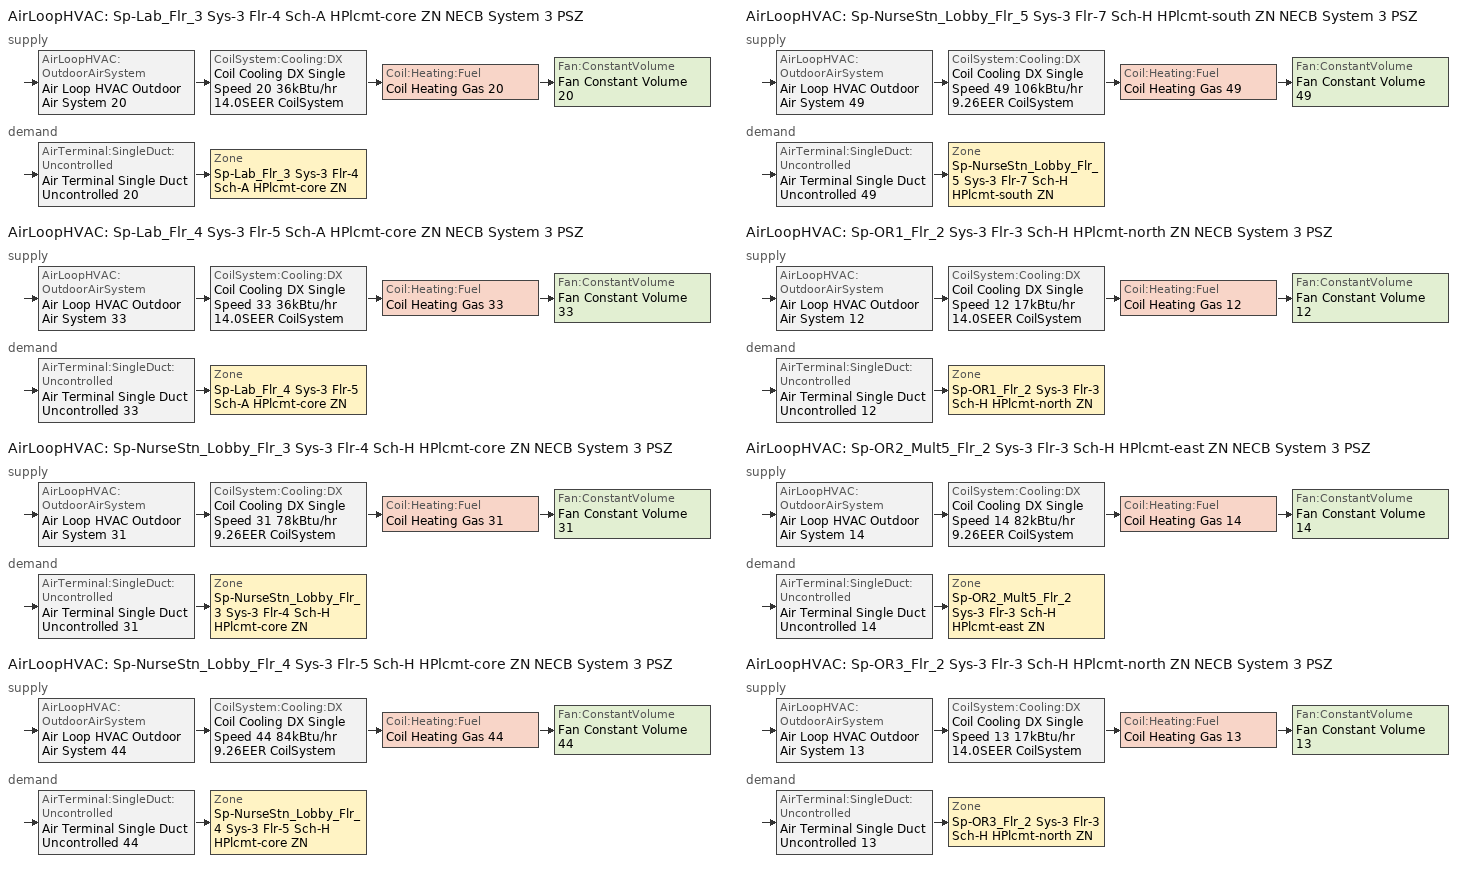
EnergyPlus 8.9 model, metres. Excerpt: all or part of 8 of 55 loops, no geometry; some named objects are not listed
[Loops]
AirLoopHVAC 'Sp-Lab_Flr_3 Sys-3 Flr-4 Sch-A HPlcmt-core ZN NECB System 3 PSZ'
 supply: AirLoopHVAC:OutdoorAirSystem 'Air Loop HVAC Outdoor Air System 20' > CoilSystem:Cooling:DX 'Coil Cooling DX Single Speed 20 36kBtu/hr 14.0SEER CoilSystem' > Coil:Heating:Fuel 'Coil Heating Gas 20' > Fan:ConstantVolume 'Fan Constant Volume 20'
 demand: AirTerminal:SingleDuct:Uncontrolled 'Air Terminal Single Duct Uncontrolled 20' > Zone 'Sp-Lab_Flr_3 Sys-3 Flr-4 Sch-A HPlcmt-core ZN'
AirLoopHVAC 'Sp-Lab_Flr_4 Sys-3 Flr-5 Sch-A HPlcmt-core ZN NECB System 3 PSZ'
 supply: AirLoopHVAC:OutdoorAirSystem 'Air Loop HVAC Outdoor Air System 33' > CoilSystem:Cooling:DX 'Coil Cooling DX Single Speed 33 36kBtu/hr 14.0SEER CoilSystem' > Coil:Heating:Fuel 'Coil Heating Gas 33' > Fan:ConstantVolume 'Fan Constant Volume 33'
 demand: AirTerminal:SingleDuct:Uncontrolled 'Air Terminal Single Duct Uncontrolled 33' > Zone 'Sp-Lab_Flr_4 Sys-3 Flr-5 Sch-A HPlcmt-core ZN'
AirLoopHVAC 'Sp-NurseStn_Lobby_Flr_3 Sys-3 Flr-4 Sch-H HPlcmt-core ZN NECB System 3 PSZ'
 supply: AirLoopHVAC:OutdoorAirSystem 'Air Loop HVAC Outdoor Air System 31' > CoilSystem:Cooling:DX 'Coil Cooling DX Single Speed 31 78kBtu/hr 9.26EER CoilSystem' > Coil:Heating:Fuel 'Coil Heating Gas 31' > Fan:ConstantVolume 'Fan Constant Volume 31'
 demand: AirTerminal:SingleDuct:Uncontrolled 'Air Terminal Single Duct Uncontrolled 31' > Zone 'Sp-NurseStn_Lobby_Flr_3 Sys-3 Flr-4 Sch-H HPlcmt-core ZN'
AirLoopHVAC 'Sp-NurseStn_Lobby_Flr_4 Sys-3 Flr-5 Sch-H HPlcmt-core ZN NECB System 3 PSZ'
 supply: AirLoopHVAC:OutdoorAirSystem 'Air Loop HVAC Outdoor Air System 44' > CoilSystem:Cooling:DX 'Coil Cooling DX Single Speed 44 84kBtu/hr 9.26EER CoilSystem' > Coil:Heating:Fuel 'Coil Heating Gas 44' > Fan:ConstantVolume 'Fan Constant Volume 44'
 demand: AirTerminal:SingleDuct:Uncontrolled 'Air Terminal Single Duct Uncontrolled 44' > Zone 'Sp-NurseStn_Lobby_Flr_4 Sys-3 Flr-5 Sch-H HPlcmt-core ZN'
AirLoopHVAC 'Sp-NurseStn_Lobby_Flr_5 Sys-3 Flr-7 Sch-H HPlcmt-south ZN NECB System 3 PSZ'
 supply: AirLoopHVAC:OutdoorAirSystem 'Air Loop HVAC Outdoor Air System 49' > CoilSystem:Cooling:DX 'Coil Cooling DX Single Speed 49 106kBtu/hr 9.26EER CoilSystem' > Coil:Heating:Fuel 'Coil Heating Gas 49' > Fan:ConstantVolume 'Fan Constant Volume 49'
 demand: AirTerminal:SingleDuct:Uncontrolled 'Air Terminal Single Duct Uncontrolled 49' > Zone 'Sp-NurseStn_Lobby_Flr_5 Sys-3 Flr-7 Sch-H HPlcmt-south ZN'
AirLoopHVAC 'Sp-OR1_Flr_2 Sys-3 Flr-3 Sch-H HPlcmt-north ZN NECB System 3 PSZ'
 supply: AirLoopHVAC:OutdoorAirSystem 'Air Loop HVAC Outdoor Air System 12' > CoilSystem:Cooling:DX 'Coil Cooling DX Single Speed 12 17kBtu/hr 14.0SEER CoilSystem' > Coil:Heating:Fuel 'Coil Heating Gas 12' > Fan:ConstantVolume 'Fan Constant Volume 12'
 demand: AirTerminal:SingleDuct:Uncontrolled 'Air Terminal Single Duct Uncontrolled 12' > Zone 'Sp-OR1_Flr_2 Sys-3 Flr-3 Sch-H HPlcmt-north ZN'
AirLoopHVAC 'Sp-OR2_Mult5_Flr_2 Sys-3 Flr-3 Sch-H HPlcmt-east ZN NECB System 3 PSZ'
 supply: AirLoopHVAC:OutdoorAirSystem 'Air Loop HVAC Outdoor Air System 14' > CoilSystem:Cooling:DX 'Coil Cooling DX Single Speed 14 82kBtu/hr 9.26EER CoilSystem' > Coil:Heating:Fuel 'Coil Heating Gas 14' > Fan:ConstantVolume 'Fan Constant Volume 14'
 demand: AirTerminal:SingleDuct:Uncontrolled 'Air Terminal Single Duct Uncontrolled 14' > Zone 'Sp-OR2_Mult5_Flr_2 Sys-3 Flr-3 Sch-H HPlcmt-east ZN'
AirLoopHVAC 'Sp-OR3_Flr_2 Sys-3 Flr-3 Sch-H HPlcmt-north ZN NECB System 3 PSZ'
 supply: AirLoopHVAC:OutdoorAirSystem 'Air Loop HVAC Outdoor Air System 13' > CoilSystem:Cooling:DX 'Coil Cooling DX Single Speed 13 17kBtu/hr 14.0SEER CoilSystem' > Coil:Heating:Fuel 'Coil Heating Gas 13' > Fan:ConstantVolume 'Fan Constant Volume 13'
 demand: AirTerminal:SingleDuct:Uncontrolled 'Air Terminal Single Duct Uncontrolled 13' > Zone 'Sp-OR3_Flr_2 Sys-3 Flr-3 Sch-H HPlcmt-north ZN'
[ZoneControl:Thermostat] Control Object Type 1=ThermostatSetpoint:DualSetpoint
Name | Zone or ZoneList | Control Type Schedule | Control Name 1
Sp-Lab_Flr_3 Sys-3 Flr-4 Sch-A HPlcmt-core ZN Thermostat | Sp-Lab_Flr_3 Sys-3 Flr-4 Sch-A HPlcmt-core ZN | Sp-Lab_Flr_3 Sys-3 Flr-4 Sch-A HPlcmt-core ZN Thermostat Schedule | Space Function Laboratory - other Thermostat 5
Sp-Lab_Flr_4 Sys-3 Flr-5 Sch-A HPlcmt-core ZN Thermostat | Sp-Lab_Flr_4 Sys-3 Flr-5 Sch-A HPlcmt-core ZN | Sp-Lab_Flr_4 Sys-3 Flr-5 Sch-A HPlcmt-core ZN Thermostat Schedule | Space Function Laboratory - other Thermostat 6
Sp-NurseStn_Lobby_Flr_3 Sys-3 Flr-4 Sch-H HPlcmt-core ZN Thermostat | Sp-NurseStn_Lobby_Flr_3 Sys-3 Flr-4 Sch-H HPlcmt-core ZN | Sp-NurseStn_Lobby_Flr_3 Sys-3 Flr-4 Sch-H HPlcmt-core ZN Thermostat Schedule | Space Function Health care facility nurses station Thermostat 10
Sp-NurseStn_Lobby_Flr_4 Sys-3 Flr-5 Sch-H HPlcmt-core ZN Thermostat | Sp-NurseStn_Lobby_Flr_4 Sys-3 Flr-5 Sch-H HPlcmt-core ZN | Sp-NurseStn_Lobby_Flr_4 Sys-3 Flr-5 Sch-H HPlcmt-core ZN Thermostat Schedule | Space Function Health care facility nurses station Thermostat 11
Sp-NurseStn_Lobby_Flr_5 Sys-3 Flr-7 Sch-H HPlcmt-south ZN Thermostat | Sp-NurseStn_Lobby_Flr_5 Sys-3 Flr-7 Sch-H HPlcmt-south ZN | Sp-NurseStn_Lobby_Flr_5 Sys-3 Flr-7 Sch-H HPlcmt-south ZN Thermostat Schedule | Space Function Health care facility nurses station Thermostat 12
Sp-OR1_Flr_2 Sys-3 Flr-3 Sch-H HPlcmt-north ZN Thermostat | Sp-OR1_Flr_2 Sys-3 Flr-3 Sch-H HPlcmt-north ZN | Sp-OR1_Flr_2 Sys-3 Flr-3 Sch-H HPlcmt-north ZN Thermostat Schedule | Space Function Health care facility operating room Thermostat 15
Sp-OR2_Mult5_Flr_2 Sys-3 Flr-3 Sch-H HPlcmt-east ZN Thermostat | Sp-OR2_Mult5_Flr_2 Sys-3 Flr-3 Sch-H HPlcmt-east ZN | Sp-OR2_Mult5_Flr_2 Sys-3 Flr-3 Sch-H HPlcmt-east ZN Thermostat Schedule | Space Function Health care facility operating room Thermostat 17
Sp-OR3_Flr_2 Sys-3 Flr-3 Sch-H HPlcmt-north ZN Thermostat | Sp-OR3_Flr_2 Sys-3 Flr-3 Sch-H HPlcmt-north ZN | Sp-OR3_Flr_2 Sys-3 Flr-3 Sch-H HPlcmt-north ZN Thermostat Schedule | Space Function Health care facility operating room Thermostat 16
[ThermostatSetpoint:DualSetpoint]
Name | Heating Setpoint Temperature Schedule | Cooling Setpoint Temperature Schedule
Space Function Laboratory - other Thermostat 5; Space Function Laboratory - other Thermostat 6 | NECB-A-Thermostat Setpoint-Heating | NECB-A-Thermostat Setpoint-Cooling
Space Function Health care facility nurses station Thermostat 10; Space Function Health care facility nurses station Thermostat 11; Space Function Health care facility nurses station Thermostat 12; Space Function Health care facility operating room Thermostat 15; Space Function Health care facility operating room Thermostat 17; Space Function Health care facility operating room Thermostat 16 | NECB-H-Thermostat Setpoint-Heating | NECB-H-Thermostat Setpoint-Cooling
[AirTerminal:SingleDuct:Uncontrolled] Availability Schedule=Always On Discrete; Maximum Air Flow Rate {m3/s}=AutoSize
Air Terminal Single Duct Uncontrolled 20; Air Terminal Single Duct Uncontrolled 33; Air Terminal Single Duct Uncontrolled 31; Air Terminal Single Duct Uncontrolled 44; Air Terminal Single Duct Uncontrolled 49; Air Terminal Single Duct Uncontrolled 12; Air Terminal Single Duct Uncontrolled 14; Air Terminal Single Duct Uncontrolled 13
[Zone equipment]
Sp-Lab_Flr_3 Sys-3 Flr-4 Sch-A HPlcmt-core ZN: Air Terminal Single Duct Uncontrolled 20, Zone HVAC Baseboard Convective Water 20
Sp-Lab_Flr_4 Sys-3 Flr-5 Sch-A HPlcmt-core ZN: Air Terminal Single Duct Uncontrolled 33, Zone HVAC Baseboard Convective Water 33
Sp-NurseStn_Lobby_Flr_3 Sys-3 Flr-4 Sch-H HPlcmt-core ZN: Air Terminal Single Duct Uncontrolled 31, Zone HVAC Baseboard Convective Water 31
Sp-NurseStn_Lobby_Flr_4 Sys-3 Flr-5 Sch-H HPlcmt-core ZN: Air Terminal Single Duct Uncontrolled 44, Zone HVAC Baseboard Convective Water 44
Sp-NurseStn_Lobby_Flr_5 Sys-3 Flr-7 Sch-H HPlcmt-south ZN: Air Terminal Single Duct Uncontrolled 49, Zone HVAC Baseboard Convective Water 49
Sp-OR1_Flr_2 Sys-3 Flr-3 Sch-H HPlcmt-north ZN: Air Terminal Single Duct Uncontrolled 12, Zone HVAC Baseboard Convective Water 12
Sp-OR2_Mult5_Flr_2 Sys-3 Flr-3 Sch-H HPlcmt-east ZN: Air Terminal Single Duct Uncontrolled 14, Zone HVAC Baseboard Convective Water 14
Sp-OR3_Flr_2 Sys-3 Flr-3 Sch-H HPlcmt-north ZN: Air Terminal Single Duct Uncontrolled 13, Zone HVAC Baseboard Convective Water 13
[Sizing:Zone] Zone Cooling Design Supply Air Temperature Input Method=SupplyAirTemperature; Zone Cooling Design Supply Air Temperature {C}=13; Zone Cooling Design Supply Air Temperature Difference {deltaC}=11.11; Zone Heating Design Supply Air Temperature Input Method=SupplyAirTemperature; Zone Heating Design Supply Air Temperature {C}=43; Zone Heating Design Supply Air Temperature Difference {deltaC}=11.11; Zone Cooling Design Supply Air Humidity Ratio {kgWater/kgDryAir}=0.0085; Zone Heating Design Supply Air Humidity Ratio {kgWater/kgDryAir}=0.008; Zone Heating Sizing Factor=1.3; Zone Cooling Sizing Factor=1.1; Cooling Design Air Flow Method=DesignDay; Cooling Design Air Flow Rate {m3/s}=0; Cooling Minimum Air Flow per Zone Floor Area {m3/s-m2}=0.000762; Cooling Minimum Air Flow {m3/s}=0; Cooling Minimum Air Flow Fraction=0; Heating Design Air Flow Method=DesignDay; Heating Design Air Flow Rate {m3/s}=0; Heating Maximum Air Flow per Zone Floor Area {m3/s-m2}=0.002032; Heating Maximum Air Flow {m3/s}=0.141576; Heating Maximum Air Flow Fraction=0.3; Account for Dedicated Outdoor Air System=No
Name | Design Specification Outdoor Air Object | Design Specification Zone Air Distribution Object
Sp-Lab_Flr_3 Sys-3 Flr-4 Sch-A HPlcmt-core ZN | Space Function Laboratory - other Ventilation | Sp-Lab_Flr_3 Sys-3 Flr-4 Sch-A HPlcmt-core ZN Design Spec Zone Air Dist
Sp-Lab_Flr_4 Sys-3 Flr-5 Sch-A HPlcmt-core ZN | Space Function Laboratory - other Ventilation | Sp-Lab_Flr_4 Sys-3 Flr-5 Sch-A HPlcmt-core ZN Design Spec Zone Air Dist
Sp-NurseStn_Lobby_Flr_3 Sys-3 Flr-4 Sch-H HPlcmt-core ZN | Space Function Health care facility nurses station Ventilation | Sp-NurseStn_Lobby_Flr_3 Sys-3 Flr-4 Sch-H HPlcmt-core ZN Design Spec Zone Air Dist
Sp-NurseStn_Lobby_Flr_4 Sys-3 Flr-5 Sch-H HPlcmt-core ZN | Space Function Health care facility nurses station Ventilation | Sp-NurseStn_Lobby_Flr_4 Sys-3 Flr-5 Sch-H HPlcmt-core ZN Design Spec Zone Air Dist
Sp-NurseStn_Lobby_Flr_5 Sys-3 Flr-7 Sch-H HPlcmt-south ZN | Space Function Health care facility nurses station Ventilation | Sp-NurseStn_Lobby_Flr_5 Sys-3 Flr-7 Sch-H HPlcmt-south ZN Design Spec Zone Air Dist
Sp-OR1_Flr_2 Sys-3 Flr-3 Sch-H HPlcmt-north ZN | Space Function Health care facility operating room Ventilation | Sp-OR1_Flr_2 Sys-3 Flr-3 Sch-H HPlcmt-north ZN Design Spec Zone Air Dist
Sp-OR2_Mult5_Flr_2 Sys-3 Flr-3 Sch-H HPlcmt-east ZN | Space Function Health care facility operating room Ventilation | Sp-OR2_Mult5_Flr_2 Sys-3 Flr-3 Sch-H HPlcmt-east ZN Design Spec Zone Air Dist
Sp-OR3_Flr_2 Sys-3 Flr-3 Sch-H HPlcmt-north ZN | Space Function Health care facility operating room Ventilation | Sp-OR3_Flr_2 Sys-3 Flr-3 Sch-H HPlcmt-north ZN Design Spec Zone Air Dist
[DesignSpecification:ZoneAirDistribution] Zone Air Distribution Effectiveness in Cooling Mode=1; Zone Air Distribution Effectiveness in Heating Mode=1
Sp-Lab_Flr_3 Sys-3 Flr-4 Sch-A HPlcmt-core ZN Design Spec Zone Air Dist; Sp-Lab_Flr_4 Sys-3 Flr-5 Sch-A HPlcmt-core ZN Design Spec Zone Air Dist; Sp-NurseStn_Lobby_Flr_3 Sys-3 Flr-4 Sch-H HPlcmt-core ZN Design Spec Zone Air Dist; Sp-NurseStn_Lobby_Flr_4 Sys-3 Flr-5 Sch-H HPlcmt-core ZN Design Spec Zone Air Dist; Sp-NurseStn_Lobby_Flr_5 Sys-3 Flr-7 Sch-H HPlcmt-south ZN Design Spec Zone Air Dist; Sp-OR1_Flr_2 Sys-3 Flr-3 Sch-H HPlcmt-north ZN Design Spec Zone Air Dist; Sp-OR2_Mult5_Flr_2 Sys-3 Flr-3 Sch-H HPlcmt-east ZN Design Spec Zone Air Dist; Sp-OR3_Flr_2 Sys-3 Flr-3 Sch-H HPlcmt-north ZN Design Spec Zone Air Dist
[Controller:MechanicalVentilation] Demand Controlled Ventilation=No; System Outdoor Air Method=ZoneSum
Name | Availability Schedule | Zone Name 1 | Design Specification Outdoor Air Object Name 1 | Design Specification Zone Air Distribution Object Name 1
Controller Mechanical Ventilation 20 | Sp-Lab_Flr_3 Sys-3 Flr-4 Sch-A HPlcmt-core ZN NECB System 3 PSZ Occ Sch | Sp-Lab_Flr_3 Sys-3 Flr-4 Sch-A HPlcmt-core ZN | Space Function Laboratory - other Ventilation | Sp-Lab_Flr_3 Sys-3 Flr-4 Sch-A HPlcmt-core ZN Design Spec Zone Air Dist
Controller Mechanical Ventilation 33 | Sp-Lab_Flr_4 Sys-3 Flr-5 Sch-A HPlcmt-core ZN NECB System 3 PSZ Occ Sch | Sp-Lab_Flr_4 Sys-3 Flr-5 Sch-A HPlcmt-core ZN | Space Function Laboratory - other Ventilation | Sp-Lab_Flr_4 Sys-3 Flr-5 Sch-A HPlcmt-core ZN Design Spec Zone Air Dist
Controller Mechanical Ventilation 31 | Sp-NurseStn_Lobby_Flr_3 Sys-3 Flr-4 Sch-H HPlcmt-core ZN NECB System 3 PSZ Occ Sch | Sp-NurseStn_Lobby_Flr_3 Sys-3 Flr-4 Sch-H HPlcmt-core ZN | Space Function Health care facility nurses station Ventilation | Sp-NurseStn_Lobby_Flr_3 Sys-3 Flr-4 Sch-H HPlcmt-core ZN Design Spec Zone Air Dist
Controller Mechanical Ventilation 44 | Sp-NurseStn_Lobby_Flr_4 Sys-3 Flr-5 Sch-H HPlcmt-core ZN NECB System 3 PSZ Occ Sch | Sp-NurseStn_Lobby_Flr_4 Sys-3 Flr-5 Sch-H HPlcmt-core ZN | Space Function Health care facility nurses station Ventilation | Sp-NurseStn_Lobby_Flr_4 Sys-3 Flr-5 Sch-H HPlcmt-core ZN Design Spec Zone Air Dist
Controller Mechanical Ventilation 49 | Sp-NurseStn_Lobby_Flr_5 Sys-3 Flr-7 Sch-H HPlcmt-south ZN NECB System 3 PSZ Occ Sch | Sp-NurseStn_Lobby_Flr_5 Sys-3 Flr-7 Sch-H HPlcmt-south ZN | Space Function Health care facility nurses station Ventilation | Sp-NurseStn_Lobby_Flr_5 Sys-3 Flr-7 Sch-H HPlcmt-south ZN Design Spec Zone Air Dist
Controller Mechanical Ventilation 12 | Always On Discrete | Sp-OR1_Flr_2 Sys-3 Flr-3 Sch-H HPlcmt-north ZN | Space Function Health care facility operating room Ventilation | Sp-OR1_Flr_2 Sys-3 Flr-3 Sch-H HPlcmt-north ZN Design Spec Zone Air Dist
Controller Mechanical Ventilation 14 | Sp-OR2_Mult5_Flr_2 Sys-3 Flr-3 Sch-H HPlcmt-east ZN NECB System 3 PSZ Occ Sch | Sp-OR2_Mult5_Flr_2 Sys-3 Flr-3 Sch-H HPlcmt-east ZN | Space Function Health care facility operating room Ventilation | Sp-OR2_Mult5_Flr_2 Sys-3 Flr-3 Sch-H HPlcmt-east ZN Design Spec Zone Air Dist
Controller Mechanical Ventilation 13 | Always On Discrete | Sp-OR3_Flr_2 Sys-3 Flr-3 Sch-H HPlcmt-north ZN | Space Function Health care facility operating room Ventilation | Sp-OR3_Flr_2 Sys-3 Flr-3 Sch-H HPlcmt-north ZN Design Spec Zone Air Dist
[DesignSpecification:OutdoorAir] Outdoor Air Method=Sum; Outdoor Air Flow per Person {m3/s-person}=0; Outdoor Air Flow per Zone {m3/s}=0; Outdoor Air Flow Air Changes per Hour {1/hr}=0
Name | Outdoor Air Flow per Zone Floor Area {m3/s-m2}
Space Function Laboratory - other Ventilation | 0.0021844
Space Function Health care facility operating room Ventilation | 0.004572
Space Function Health care facility nurses station Ventilation | 0.001524
[AirLoopHVAC] Design Supply Air Flow Rate {m3/s}=AutoSize
Sp-Lab_Flr_3 Sys-3 Flr-4 Sch-A HPlcmt-core ZN NECB System 3 PSZ; Sp-Lab_Flr_4 Sys-3 Flr-5 Sch-A HPlcmt-core ZN NECB System 3 PSZ; Sp-NurseStn_Lobby_Flr_3 Sys-3 Flr-4 Sch-H HPlcmt-core ZN NECB System 3 PSZ; Sp-NurseStn_Lobby_Flr_4 Sys-3 Flr-5 Sch-H HPlcmt-core ZN NECB System 3 PSZ; Sp-NurseStn_Lobby_Flr_5 Sys-3 Flr-7 Sch-H HPlcmt-south ZN NECB System 3 PSZ; Sp-OR1_Flr_2 Sys-3 Flr-3 Sch-H HPlcmt-north ZN NECB System 3 PSZ; Sp-OR2_Mult5_Flr_2 Sys-3 Flr-3 Sch-H HPlcmt-east ZN NECB System 3 PSZ; Sp-OR3_Flr_2 Sys-3 Flr-3 Sch-H HPlcmt-north ZN NECB System 3 PSZ
[Sizing:System] Type of Load to Size On=Sensible; Design Outdoor Air Flow Rate {m3/s}=Autosize; Central Heating Maximum System Air Flow Ratio=1; Preheat Design Temperature {C}=7; Preheat Design Humidity Ratio {kgWater/kgDryAir}=0.008; Precool Design Temperature {C}=13; Precool Design Humidity Ratio {kgWater/kgDryAir}=0.008; Central Cooling Design Supply Air Temperature {C}=13; Central Heating Design Supply Air Temperature {C}=43; Type of Zone Sum to Use=NonCoincident; 100% Outdoor Air in Cooling=No; 100% Outdoor Air in Heating=No; Central Cooling Design Supply Air Humidity Ratio {kgWater/kgDryAir}=0.0085; Central Heating Design Supply Air Humidity Ratio {kgWater/kgDryAir}=0.008; Cooling Supply Air Flow Rate Method=DesignDay; Cooling Supply Air Flow Rate {m3/s}=0; Cooling Supply Air Flow Rate Per Floor Area {m3/s-m2}=0.00996765; Cooling Fraction of Autosized Cooling Supply Air Flow Rate=1; Cooling Supply Air Flow Rate Per Unit Cooling Capacity {m3/s-W}=3.94755e-05; Heating Supply Air Flow Rate Method=DesignDay; Heating Supply Air Flow Rate {m3/s}=0; Heating Supply Air Flow Rate Per Floor Area {m3/s-m2}=0.00996765; Heating Fraction of Autosized Heating Supply Air Flow Rate=1; Heating Fraction of Autosized Cooling Supply Air Flow Rate=1; Heating Supply Air Flow Rate Per Unit Heating Capacity {m3/s-W}=3.15882e-05; System Outdoor Air Method=ZoneSum; Zone Maximum Outdoor Air Fraction=1; Cooling Design Capacity Method=CoolingDesignCapacity; Cooling Design Capacity {W}=Autosize; Cooling Design Capacity Per Floor Area {W/m2}=234.7; Fraction of Autosized Cooling Design Capacity=1; Heating Design Capacity Method=HeatingDesignCapacity; Heating Design Capacity {W}=Autosize; Heating Design Capacity Per Floor Area {W/m2}=157; Fraction of Autosized Heating Design Capacity=1; Central Cooling Capacity Control Method=OnOff
Sp-Lab_Flr_3 Sys-3 Flr-4 Sch-A HPlcmt-core ZN NECB System 3 PSZ; Sp-Lab_Flr_4 Sys-3 Flr-5 Sch-A HPlcmt-core ZN NECB System 3 PSZ; Sp-NurseStn_Lobby_Flr_3 Sys-3 Flr-4 Sch-H HPlcmt-core ZN NECB System 3 PSZ; Sp-NurseStn_Lobby_Flr_4 Sys-3 Flr-5 Sch-H HPlcmt-core ZN NECB System 3 PSZ; Sp-NurseStn_Lobby_Flr_5 Sys-3 Flr-7 Sch-H HPlcmt-south ZN NECB System 3 PSZ; Sp-OR1_Flr_2 Sys-3 Flr-3 Sch-H HPlcmt-north ZN NECB System 3 PSZ; Sp-OR2_Mult5_Flr_2 Sys-3 Flr-3 Sch-H HPlcmt-east ZN NECB System 3 PSZ; Sp-OR3_Flr_2 Sys-3 Flr-3 Sch-H HPlcmt-north ZN NECB System 3 PSZ
[Controller:OutdoorAir] Minimum Outdoor Air Flow Rate {m3/s}=Autosize; Maximum Outdoor Air Flow Rate {m3/s}=Autosize; Economizer Control Action Type=ModulateFlow; Lockout Type=NoLockout; Minimum Limit Type=FixedMinimum; High Humidity Control=No; Control High Indoor Humidity Based on Outdoor Humidity Ratio=Yes; Heat Recovery Bypass Control Type=BypassWhenWithinEconomizerLimits
Name | Economizer Control Type | Economizer Maximum Limit Dry-Bulb Temperature {C} | Economizer Maximum Limit Enthalpy {J/kg} | Economizer Minimum Limit Dry-Bulb Temperature {C} | Minimum Outdoor Air Schedule | Mechanical Ventilation Controller
Controller Outdoor Air 20 | NoEconomizer | 28 | 64000 | -100 | Sp-Lab_Flr_3 Sys-3 Flr-4 Sch-A HPlcmt-core ZN NECB System 3 PSZ Occ Sch | Controller Mechanical Ventilation 20
Controller Outdoor Air 33 | NoEconomizer | 28 | 64000 | -100 | Sp-Lab_Flr_4 Sys-3 Flr-5 Sch-A HPlcmt-core ZN NECB System 3 PSZ Occ Sch | Controller Mechanical Ventilation 33
Controller Outdoor Air 31 | DifferentialEnthalpy |  |  |  | Sp-NurseStn_Lobby_Flr_3 Sys-3 Flr-4 Sch-H HPlcmt-core ZN NECB System 3 PSZ Occ Sch | Controller Mechanical Ventilation 31
Controller Outdoor Air 44 | DifferentialEnthalpy |  |  |  | Sp-NurseStn_Lobby_Flr_4 Sys-3 Flr-5 Sch-H HPlcmt-core ZN NECB System 3 PSZ Occ Sch | Controller Mechanical Ventilation 44
Controller Outdoor Air 49 | DifferentialEnthalpy |  |  |  | Sp-NurseStn_Lobby_Flr_5 Sys-3 Flr-7 Sch-H HPlcmt-south ZN NECB System 3 PSZ Occ Sch | Controller Mechanical Ventilation 49
Controller Outdoor Air 12 | NoEconomizer | 28 | 64000 | -100 | Always On Discrete | Controller Mechanical Ventilation 12
Controller Outdoor Air 14 | DifferentialEnthalpy |  |  |  | Sp-OR2_Mult5_Flr_2 Sys-3 Flr-3 Sch-H HPlcmt-east ZN NECB System 3 PSZ Occ Sch | Controller Mechanical Ventilation 14
Controller Outdoor Air 13 | NoEconomizer | 28 | 64000 | -100 | Always On Discrete | Controller Mechanical Ventilation 13
[SetpointManager:MixedAir] Control Variable=Temperature
Node 324 OS Default SPM; Node 323 OS Default SPM; Node 322 OS Default SPM; Node 493 OS Default SPM; Node 492 OS Default SPM; Node 491 OS Default SPM; Node 467 OS Default SPM; Node 466 OS Default SPM; Node 465 OS Default SPM; Node 636 OS Default SPM; Node 635 OS Default SPM; Node 634 OS Default SPM; Node 701 OS Default SPM; Node 700 OS Default SPM; Node 699 OS Default SPM; Node 220 OS Default SPM; Node 219 OS Default SPM; Node 218 OS Default SPM; Node 246 OS Default SPM; Node 245 OS Default SPM; Node 244 OS Default SPM; Node 233 OS Default SPM; Node 232 OS Default SPM; Node 231 OS Default SPM
[CoilSystem:Cooling:DX] Availability Schedule=Always On Discrete
Name | Cooling Coil
Coil Cooling DX Single Speed 20 36kBtu/hr 14.0SEER CoilSystem | Coil Cooling DX Single Speed 20 36kBtu/hr 14.0SEER
Coil Cooling DX Single Speed 33 36kBtu/hr 14.0SEER CoilSystem | Coil Cooling DX Single Speed 33 36kBtu/hr 14.0SEER
Coil Cooling DX Single Speed 31 78kBtu/hr 9.26EER CoilSystem | Coil Cooling DX Single Speed 31 78kBtu/hr 9.26EER
Coil Cooling DX Single Speed 44 84kBtu/hr 9.26EER CoilSystem | Coil Cooling DX Single Speed 44 84kBtu/hr 9.26EER
Coil Cooling DX Single Speed 49 106kBtu/hr 9.26EER CoilSystem | Coil Cooling DX Single Speed 49 106kBtu/hr 9.26EER
Coil Cooling DX Single Speed 12 17kBtu/hr 14.0SEER CoilSystem | Coil Cooling DX Single Speed 12 17kBtu/hr 14.0SEER
Coil Cooling DX Single Speed 14 82kBtu/hr 9.26EER CoilSystem | Coil Cooling DX Single Speed 14 82kBtu/hr 9.26EER
Coil Cooling DX Single Speed 13 17kBtu/hr 14.0SEER CoilSystem | Coil Cooling DX Single Speed 13 17kBtu/hr 14.0SEER
[Coil:Cooling:DX:SingleSpeed] Availability Schedule=Always On Discrete; Gross Rated Total Cooling Capacity {W}=Autosize; Gross Rated Sensible Heat Ratio=Autosize; Rated Air Flow Rate {m3/s}=Autosize; Rated Evaporator Fan Power Per Volume Flow Rate {W/(m3/s)}=773.3; Total Cooling Capacity Function of Temperature Curve=DXCOOL-NECB2011-REF-CAPFT; Total Cooling Capacity Function of Flow Fraction Curve=DXCOOL-NECB2011-REF-CAPFFLOW; Energy Input Ratio Function of Temperature Curve=DXCOOL-NECB2011-REF-COOLEIRFT; Energy Input Ratio Function of Flow Fraction Curve=DXCOOL-NECB2011-REF-COOLEIRFFLOW; Part Load Fraction Correlation Curve=DXCOOL-NECB2011-REF-COOLPLFFPLR; Condenser Type=AirCooled; Evaporative Condenser Effectiveness=0; Evaporative Condenser Air Flow Rate {m3/s}=Autosize; Evaporative Condenser Pump Rated Power Consumption {W}=Autosize; Crankcase Heater Capacity {W}=0; Maximum Outdoor Dry-Bulb Temperature for Crankcase Heater Operation {C}=0; Basin Heater Capacity {W/K}=0; Basin Heater Setpoint Temperature {C}=10
Name | Gross Rated Cooling COP {W/W}
Coil Cooling DX Single Speed 20 36kBtu/hr 14.0SEER; Coil Cooling DX Single Speed 33 36kBtu/hr 14.0SEER; Coil Cooling DX Single Speed 12 17kBtu/hr 14.0SEER; Coil Cooling DX Single Speed 13 17kBtu/hr 14.0SEER | 3.8248
Coil Cooling DX Single Speed 31 78kBtu/hr 9.26EER | 3.18649
Coil Cooling DX Single Speed 44 84kBtu/hr 9.26EER | 3.1907
Coil Cooling DX Single Speed 49 106kBtu/hr 9.26EER | 3.20652
Coil Cooling DX Single Speed 14 82kBtu/hr 9.26EER | 3.18946
[Coil:Heating:Fuel] Availability Schedule=Always On Discrete; Fuel Type=NaturalGas; Burner Efficiency=0.8; Nominal Capacity {W}=AutoSize; Parasitic Electric Load {W}=0; Parasitic Fuel Load {W}=0
Coil Heating Gas 20; Coil Heating Gas 33; Coil Heating Gas 31; Coil Heating Gas 44; Coil Heating Gas 49; Coil Heating Gas 12; Coil Heating Gas 14; Coil Heating Gas 13
[Fan:ConstantVolume] Fan Total Efficiency=0.39975; Pressure Rise {Pa}=640; Maximum Flow Rate {m3/s}=AutoSize; Motor Efficiency=0.615; Motor In Airstream Fraction=1
Name | Availability Schedule
Fan Constant Volume 20 | Sp-Lab_Flr_3 Sys-3 Flr-4 Sch-A HPlcmt-core ZN NECB System 3 PSZ Occ Sch
Fan Constant Volume 33 | Sp-Lab_Flr_4 Sys-3 Flr-5 Sch-A HPlcmt-core ZN NECB System 3 PSZ Occ Sch
Fan Constant Volume 31 | Sp-NurseStn_Lobby_Flr_3 Sys-3 Flr-4 Sch-H HPlcmt-core ZN NECB System 3 PSZ Occ Sch
Fan Constant Volume 44 | Sp-NurseStn_Lobby_Flr_4 Sys-3 Flr-5 Sch-H HPlcmt-core ZN NECB System 3 PSZ Occ Sch
Fan Constant Volume 49 | Sp-NurseStn_Lobby_Flr_5 Sys-3 Flr-7 Sch-H HPlcmt-south ZN NECB System 3 PSZ Occ Sch
Fan Constant Volume 12; Fan Constant Volume 13 | Always On Discrete
Fan Constant Volume 14 | Sp-OR2_Mult5_Flr_2 Sys-3 Flr-3 Sch-H HPlcmt-east ZN NECB System 3 PSZ Occ Sch
[SetpointManager:SingleZone:Reheat] Control Variable=Temperature; Minimum Supply Air Temperature {C}=13; Maximum Supply Air Temperature {C}=43
Name | Control Zone
Setpoint Manager Single Zone Reheat 20 | Sp-Lab_Flr_3 Sys-3 Flr-4 Sch-A HPlcmt-core ZN
Setpoint Manager Single Zone Reheat 33 | Sp-Lab_Flr_4 Sys-3 Flr-5 Sch-A HPlcmt-core ZN
Setpoint Manager Single Zone Reheat 31 | Sp-NurseStn_Lobby_Flr_3 Sys-3 Flr-4 Sch-H HPlcmt-core ZN
Setpoint Manager Single Zone Reheat 44 | Sp-NurseStn_Lobby_Flr_4 Sys-3 Flr-5 Sch-H HPlcmt-core ZN
Setpoint Manager Single Zone Reheat 49 | Sp-NurseStn_Lobby_Flr_5 Sys-3 Flr-7 Sch-H HPlcmt-south ZN
Setpoint Manager Single Zone Reheat 12 | Sp-OR1_Flr_2 Sys-3 Flr-3 Sch-H HPlcmt-north ZN
Setpoint Manager Single Zone Reheat 14 | Sp-OR2_Mult5_Flr_2 Sys-3 Flr-3 Sch-H HPlcmt-east ZN
Setpoint Manager Single Zone Reheat 13 | Sp-OR3_Flr_2 Sys-3 Flr-3 Sch-H HPlcmt-north ZN
[Schedule:Compact]
Sp-Lab_Flr_3 Sys-3 Flr-4 Sch-A HPlcmt-core ZN Thermostat Schedule; Sp-Lab_Flr_4 Sys-3 Flr-5 Sch-A HPlcmt-core ZN Thermostat Schedule; Sp-NurseStn_Lobby_Flr_3 Sys-3 Flr-4 Sch-H HPlcmt-core ZN Thermostat Schedule; Sp-NurseStn_Lobby_Flr_4 Sys-3 Flr-5 Sch-H HPlcmt-core ZN Thermostat Schedule; Sp-NurseStn_Lobby_Flr_5 Sys-3 Flr-7 Sch-H HPlcmt-south ZN Thermostat Schedule; Sp-OR1_Flr_2 Sys-3 Flr-3 Sch-H HPlcmt-north ZN Thermostat Schedule; Sp-OR2_Mult5_Flr_2 Sys-3 Flr-3 Sch-H HPlcmt-east ZN Thermostat Schedule; Sp-OR3_Flr_2 Sys-3 Flr-3 Sch-H HPlcmt-north ZN Thermostat Schedule: Through: 12/31, For: AllDays, Until: 24:00, 4
[Schedule:Day:Interval]
NECB-A-Thermostat Setpoint-Heating Sun|Hol Day; NECB-A-Thermostat Setpoint-Heating Sat Day: No, 24:00, 18
NECB-A-Thermostat Setpoint-Heating Default|Wkdy Day; NECB-A-Thermostat Setpoint-Heating Default: No, 06:00, 18, 07:00, 20, 21:00, 22, 24:00, 18
NECB-A-Thermostat Setpoint-Cooling Sun|Hol Day; NECB-A-Thermostat Setpoint-Cooling Sat Day: No, 24:00, 35
NECB-A-Thermostat Setpoint-Cooling Default|Wkdy Day; NECB-A-Thermostat Setpoint-Cooling Default: No, 06:00, 35, 21:00, 24, 24:00, 35
NECB-H-Thermostat Setpoint-Heating Sun|Hol Day; NECB-H-Thermostat Setpoint-Heating Default|Wkdy Day; NECB-H-Thermostat Setpoint-Heating Sat Day; NECB-H-Thermostat Setpoint-Heating Default: No, 01:00, 22, 07:00, 18, 08:00, 20, 24:00, 22
NECB-H-Thermostat Setpoint-Cooling Sun|Hol Day; NECB-H-Thermostat Setpoint-Cooling Default|Wkdy Day; NECB-H-Thermostat Setpoint-Cooling Sat Day; NECB-H-Thermostat Setpoint-Cooling Default: No, 24:00, 24
Sp-Lab_Flr_3 Sys-3 Flr-4 Sch-A HPlcmt-core ZN NECB System 3 PSZ Occ Sch Sunday; Sp-Lab_Flr_3 Sys-3 Flr-4 Sch-A HPlcmt-core ZN NECB System 3 PSZ Occ Sch Saturday; Sp-Lab_Flr_4 Sys-3 Flr-5 Sch-A HPlcmt-core ZN NECB System 3 PSZ Occ Sch Sunday; Sp-Lab_Flr_4 Sys-3 Flr-5 Sch-A HPlcmt-core ZN NECB System 3 PSZ Occ Sch Saturday: No, 24:00, 0
Sp-Lab_Flr_3 Sys-3 Flr-4 Sch-A HPlcmt-core ZN NECB System 3 PSZ Occ Sch Monday; Sp-Lab_Flr_3 Sys-3 Flr-4 Sch-A HPlcmt-core ZN NECB System 3 PSZ Occ Sch Tuesday; Sp-Lab_Flr_3 Sys-3 Flr-4 Sch-A HPlcmt-core ZN NECB System 3 PSZ Occ Sch Wednesday; Sp-Lab_Flr_3 Sys-3 Flr-4 Sch-A HPlcmt-core ZN NECB System 3 PSZ Occ Sch Thursday; Sp-Lab_Flr_3 Sys-3 Flr-4 Sch-A HPlcmt-core ZN NECB System 3 PSZ Occ Sch Friday; Sp-Lab_Flr_4 Sys-3 Flr-5 Sch-A HPlcmt-core ZN NECB System 3 PSZ Occ Sch Monday; Sp-Lab_Flr_4 Sys-3 Flr-5 Sch-A HPlcmt-core ZN NECB System 3 PSZ Occ Sch Tuesday; Sp-Lab_Flr_4 Sys-3 Flr-5 Sch-A HPlcmt-core ZN NECB System 3 PSZ Occ Sch Wednesday; Sp-Lab_Flr_4 Sys-3 Flr-5 Sch-A HPlcmt-core ZN NECB System 3 PSZ Occ Sch Thursday; Sp-Lab_Flr_4 Sys-3 Flr-5 Sch-A HPlcmt-core ZN NECB System 3 PSZ Occ Sch Friday: No, 08:00, 0, 19:00, 1, 24:00, 0
Sp-Lab_Flr_3 Sys-3 Flr-4 Sch-A HPlcmt-core ZN NECB System 3 PSZ Occ Sch Default; Sp-Lab_Flr_3 Sys-3 Flr-4 Sch-A HPlcmt-core ZN NECB System 3 PSZ Occ Sch Summer Design Day; Sp-Lab_Flr_3 Sys-3 Flr-4 Sch-A HPlcmt-core ZN NECB System 3 PSZ Occ Sch Winter Design Day; Sp-Lab_Flr_4 Sys-3 Flr-5 Sch-A HPlcmt-core ZN NECB System 3 PSZ Occ Sch Default; Sp-Lab_Flr_4 Sys-3 Flr-5 Sch-A HPlcmt-core ZN NECB System 3 PSZ Occ Sch Summer Design Day; Sp-Lab_Flr_4 Sys-3 Flr-5 Sch-A HPlcmt-core ZN NECB System 3 PSZ Occ Sch Winter Design Day; Sp-NurseStn_Lobby_Flr_3 Sys-3 Flr-4 Sch-H HPlcmt-core ZN NECB System 3 PSZ Occ Sch Sunday; Sp-NurseStn_Lobby_Flr_3 Sys-3 Flr-4 Sch-H HPlcmt-core ZN NECB System 3 PSZ Occ Sch Monday; Sp-NurseStn_Lobby_Flr_3 Sys-3 Flr-4 Sch-H HPlcmt-core ZN NECB System 3 PSZ Occ Sch Tuesday; Sp-NurseStn_Lobby_Flr_3 Sys-3 Flr-4 Sch-H HPlcmt-core ZN NECB System 3 PSZ Occ Sch Wednesday; Sp-NurseStn_Lobby_Flr_3 Sys-3 Flr-4 Sch-H HPlcmt-core ZN NECB System 3 PSZ Occ Sch Thursday; Sp-NurseStn_Lobby_Flr_3 Sys-3 Flr-4 Sch-H HPlcmt-core ZN NECB System 3 PSZ Occ Sch Friday; Sp-NurseStn_Lobby_Flr_3 Sys-3 Flr-4 Sch-H HPlcmt-core ZN NECB System 3 PSZ Occ Sch Saturday; Sp-NurseStn_Lobby_Flr_3 Sys-3 Flr-4 Sch-H HPlcmt-core ZN NECB System 3 PSZ Occ Sch Default; Sp-NurseStn_Lobby_Flr_3 Sys-3 Flr-4 Sch-H HPlcmt-core ZN NECB System 3 PSZ Occ Sch Summer Design Day; Sp-NurseStn_Lobby_Flr_3 Sys-3 Flr-4 Sch-H HPlcmt-core ZN NECB System 3 PSZ Occ Sch Winter Design Day; Sp-NurseStn_Lobby_Flr_4 Sys-3 Flr-5 Sch-H HPlcmt-core ZN NECB System 3 PSZ Occ Sch Sunday; Sp-NurseStn_Lobby_Flr_4 Sys-3 Flr-5 Sch-H HPlcmt-core ZN NECB System 3 PSZ Occ Sch Monday; Sp-NurseStn_Lobby_Flr_4 Sys-3 Flr-5 Sch-H HPlcmt-core ZN NECB System 3 PSZ Occ Sch Tuesday; Sp-NurseStn_Lobby_Flr_4 Sys-3 Flr-5 Sch-H HPlcmt-core ZN NECB System 3 PSZ Occ Sch Wednesday; Sp-NurseStn_Lobby_Flr_4 Sys-3 Flr-5 Sch-H HPlcmt-core ZN NECB System 3 PSZ Occ Sch Thursday; Sp-NurseStn_Lobby_Flr_4 Sys-3 Flr-5 Sch-H HPlcmt-core ZN NECB System 3 PSZ Occ Sch Friday; Sp-NurseStn_Lobby_Flr_4 Sys-3 Flr-5 Sch-H HPlcmt-core ZN NECB System 3 PSZ Occ Sch Saturday; Sp-NurseStn_Lobby_Flr_4 Sys-3 Flr-5 Sch-H HPlcmt-core ZN NECB System 3 PSZ Occ Sch Default; Sp-NurseStn_Lobby_Flr_4 Sys-3 Flr-5 Sch-H HPlcmt-core ZN NECB System 3 PSZ Occ Sch Summer Design Day; Sp-NurseStn_Lobby_Flr_4 Sys-3 Flr-5 Sch-H HPlcmt-core ZN NECB System 3 PSZ Occ Sch Winter Design Day; Sp-NurseStn_Lobby_Flr_5 Sys-3 Flr-7 Sch-H HPlcmt-south ZN NECB System 3 PSZ Occ Sch Sunday; Sp-NurseStn_Lobby_Flr_5 Sys-3 Flr-7 Sch-H HPlcmt-south ZN NECB System 3 PSZ Occ Sch Monday; Sp-NurseStn_Lobby_Flr_5 Sys-3 Flr-7 Sch-H HPlcmt-south ZN NECB System 3 PSZ Occ Sch Tuesday; Sp-NurseStn_Lobby_Flr_5 Sys-3 Flr-7 Sch-H HPlcmt-south ZN NECB System 3 PSZ Occ Sch Wednesday; Sp-NurseStn_Lobby_Flr_5 Sys-3 Flr-7 Sch-H HPlcmt-south ZN NECB System 3 PSZ Occ Sch Thursday; Sp-NurseStn_Lobby_Flr_5 Sys-3 Flr-7 Sch-H HPlcmt-south ZN NECB System 3 PSZ Occ Sch Friday; Sp-NurseStn_Lobby_Flr_5 Sys-3 Flr-7 Sch-H HPlcmt-south ZN NECB System 3 PSZ Occ Sch Saturday; Sp-NurseStn_Lobby_Flr_5 Sys-3 Flr-7 Sch-H HPlcmt-south ZN NECB System 3 PSZ Occ Sch Default; Sp-NurseStn_Lobby_Flr_5 Sys-3 Flr-7 Sch-H HPlcmt-south ZN NECB System 3 PSZ Occ Sch Summer Design Day; Sp-NurseStn_Lobby_Flr_5 Sys-3 Flr-7 Sch-H HPlcmt-south ZN NECB System 3 PSZ Occ Sch Winter Design Day; Sp-OR2_Mult5_Flr_2 Sys-3 Flr-3 Sch-H HPlcmt-east ZN NECB System 3 PSZ Occ Sch Sunday; Sp-OR2_Mult5_Flr_2 Sys-3 Flr-3 Sch-H HPlcmt-east ZN NECB System 3 PSZ Occ Sch Monday; Sp-OR2_Mult5_Flr_2 Sys-3 Flr-3 Sch-H HPlcmt-east ZN NECB System 3 PSZ Occ Sch Tuesday; Sp-OR2_Mult5_Flr_2 Sys-3 Flr-3 Sch-H HPlcmt-east ZN NECB System 3 PSZ Occ Sch Wednesday; Sp-OR2_Mult5_Flr_2 Sys-3 Flr-3 Sch-H HPlcmt-east ZN NECB System 3 PSZ Occ Sch Thursday; Sp-OR2_Mult5_Flr_2 Sys-3 Flr-3 Sch-H HPlcmt-east ZN NECB System 3 PSZ Occ Sch Friday; Sp-OR2_Mult5_Flr_2 Sys-3 Flr-3 Sch-H HPlcmt-east ZN NECB System 3 PSZ Occ Sch Saturday; Sp-OR2_Mult5_Flr_2 Sys-3 Flr-3 Sch-H HPlcmt-east ZN NECB System 3 PSZ Occ Sch Default; Sp-OR2_Mult5_Flr_2 Sys-3 Flr-3 Sch-H HPlcmt-east ZN NECB System 3 PSZ Occ Sch Summer Design Day; Sp-OR2_Mult5_Flr_2 Sys-3 Flr-3 Sch-H HPlcmt-east ZN NECB System 3 PSZ Occ Sch Winter Design Day: No, 24:00, 1
[Schedule:Week:Daily]
NECB-A-Thermostat Setpoint-Heating Week Rule - Jan1-Dec31: NECB-A-Thermostat Setpoint-Heating Sun|Hol Day, NECB-A-Thermostat Setpoint-Heating Default|Wkdy Day, NECB-A-Thermostat Setpoint-Heating Default|Wkdy Day, NECB-A-Thermostat Setpoint-Heating Default|Wkdy Day, NECB-A-Thermostat Setpoint-Heating Default|Wkdy Day, NECB-A-Thermostat Setpoint-Heating Default|Wkdy Day, NECB-A-Thermostat Setpoint-Heating Sat Day, NECB-A-Thermostat Setpoint-Heating Default, NECB-A-Thermostat Setpoint-Heating Default, NECB-A-Thermostat Setpoint-Heating Default, NECB-A-Thermostat Setpoint-Heating Default, NECB-A-Thermostat Setpoint-Heating Default
NECB-A-Thermostat Setpoint-Cooling Week Rule - Jan1-Dec31: NECB-A-Thermostat Setpoint-Cooling Sun|Hol Day, NECB-A-Thermostat Setpoint-Cooling Default|Wkdy Day, NECB-A-Thermostat Setpoint-Cooling Default|Wkdy Day, NECB-A-Thermostat Setpoint-Cooling Default|Wkdy Day, NECB-A-Thermostat Setpoint-Cooling Default|Wkdy Day, NECB-A-Thermostat Setpoint-Cooling Default|Wkdy Day, NECB-A-Thermostat Setpoint-Cooling Sat Day, NECB-A-Thermostat Setpoint-Cooling Default, NECB-A-Thermostat Setpoint-Cooling Default, NECB-A-Thermostat Setpoint-Cooling Default, NECB-A-Thermostat Setpoint-Cooling Default, NECB-A-Thermostat Setpoint-Cooling Default
NECB-H-Thermostat Setpoint-Heating Week Rule - Jan1-Dec31: NECB-H-Thermostat Setpoint-Heating Sun|Hol Day, NECB-H-Thermostat Setpoint-Heating Default|Wkdy Day, NECB-H-Thermostat Setpoint-Heating Default|Wkdy Day, NECB-H-Thermostat Setpoint-Heating Default|Wkdy Day, NECB-H-Thermostat Setpoint-Heating Default|Wkdy Day, NECB-H-Thermostat Setpoint-Heating Default|Wkdy Day, NECB-H-Thermostat Setpoint-Heating Sat Day, NECB-H-Thermostat Setpoint-Heating Default, NECB-H-Thermostat Setpoint-Heating Default, NECB-H-Thermostat Setpoint-Heating Default, NECB-H-Thermostat Setpoint-Heating Default, NECB-H-Thermostat Setpoint-Heating Default
NECB-H-Thermostat Setpoint-Cooling Week Rule - Jan1-Dec31: NECB-H-Thermostat Setpoint-Cooling Sun|Hol Day, NECB-H-Thermostat Setpoint-Cooling Default|Wkdy Day, NECB-H-Thermostat Setpoint-Cooling Default|Wkdy Day, NECB-H-Thermostat Setpoint-Cooling Default|Wkdy Day, NECB-H-Thermostat Setpoint-Cooling Default|Wkdy Day, NECB-H-Thermostat Setpoint-Cooling Default|Wkdy Day, NECB-H-Thermostat Setpoint-Cooling Sat Day, NECB-H-Thermostat Setpoint-Cooling Default, NECB-H-Thermostat Setpoint-Cooling Default, NECB-H-Thermostat Setpoint-Cooling Default, NECB-H-Thermostat Setpoint-Cooling Default, NECB-H-Thermostat Setpoint-Cooling Default
Sp-Lab_Flr_3 Sys-3 Flr-4 Sch-A HPlcmt-core ZN NECB System 3 PSZ Occ Sch Week Rule - Jan1-Dec31: Sp-Lab_Flr_3 Sys-3 Flr-4 Sch-A HPlcmt-core ZN NECB System 3 PSZ Occ Sch Sunday, Sp-Lab_Flr_3 Sys-3 Flr-4 Sch-A HPlcmt-core ZN NECB System 3 PSZ Occ Sch Monday, Sp-Lab_Flr_3 Sys-3 Flr-4 Sch-A HPlcmt-core ZN NECB System 3 PSZ Occ Sch Tuesday, Sp-Lab_Flr_3 Sys-3 Flr-4 Sch-A HPlcmt-core ZN NECB System 3 PSZ Occ Sch Wednesday, Sp-Lab_Flr_3 Sys-3 Flr-4 Sch-A HPlcmt-core ZN NECB System 3 PSZ Occ Sch Thursday, Sp-Lab_Flr_3 Sys-3 Flr-4 Sch-A HPlcmt-core ZN NECB System 3 PSZ Occ Sch Friday, Sp-Lab_Flr_3 Sys-3 Flr-4 Sch-A HPlcmt-core ZN NECB System 3 PSZ Occ Sch Saturday, Sp-Lab_Flr_3 Sys-3 Flr-4 Sch-A HPlcmt-core ZN NECB System 3 PSZ Occ Sch Default, Sp-Lab_Flr_3 Sys-3 Flr-4 Sch-A HPlcmt-core ZN NECB System 3 PSZ Occ Sch Summer Design Day, Sp-Lab_Flr_3 Sys-3 Flr-4 Sch-A HPlcmt-core ZN NECB System 3 PSZ Occ Sch Winter Design Day, Sp-Lab_Flr_3 Sys-3 Flr-4 Sch-A HPlcmt-core ZN NECB System 3 PSZ Occ Sch Default, Sp-Lab_Flr_3 Sys-3 Flr-4 Sch-A HPlcmt-core ZN NECB System 3 PSZ Occ Sch Default
Sp-Lab_Flr_4 Sys-3 Flr-5 Sch-A HPlcmt-core ZN NECB System 3 PSZ Occ Sch Week Rule - Jan1-Dec31: Sp-Lab_Flr_4 Sys-3 Flr-5 Sch-A HPlcmt-core ZN NECB System 3 PSZ Occ Sch Sunday, Sp-Lab_Flr_4 Sys-3 Flr-5 Sch-A HPlcmt-core ZN NECB System 3 PSZ Occ Sch Monday, Sp-Lab_Flr_4 Sys-3 Flr-5 Sch-A HPlcmt-core ZN NECB System 3 PSZ Occ Sch Tuesday, Sp-Lab_Flr_4 Sys-3 Flr-5 Sch-A HPlcmt-core ZN NECB System 3 PSZ Occ Sch Wednesday, Sp-Lab_Flr_4 Sys-3 Flr-5 Sch-A HPlcmt-core ZN NECB System 3 PSZ Occ Sch Thursday, Sp-Lab_Flr_4 Sys-3 Flr-5 Sch-A HPlcmt-core ZN NECB System 3 PSZ Occ Sch Friday, Sp-Lab_Flr_4 Sys-3 Flr-5 Sch-A HPlcmt-core ZN NECB System 3 PSZ Occ Sch Saturday, Sp-Lab_Flr_4 Sys-3 Flr-5 Sch-A HPlcmt-core ZN NECB System 3 PSZ Occ Sch Default, Sp-Lab_Flr_4 Sys-3 Flr-5 Sch-A HPlcmt-core ZN NECB System 3 PSZ Occ Sch Summer Design Day, Sp-Lab_Flr_4 Sys-3 Flr-5 Sch-A HPlcmt-core ZN NECB System 3 PSZ Occ Sch Winter Design Day, Sp-Lab_Flr_4 Sys-3 Flr-5 Sch-A HPlcmt-core ZN NECB System 3 PSZ Occ Sch Default, Sp-Lab_Flr_4 Sys-3 Flr-5 Sch-A HPlcmt-core ZN NECB System 3 PSZ Occ Sch Default
Sp-NurseStn_Lobby_Flr_3 Sys-3 Flr-4 Sch-H HPlcmt-core ZN NECB System 3 PSZ Occ Sch Week Rule - Jan1-Dec31: Sp-NurseStn_Lobby_Flr_3 Sys-3 Flr-4 Sch-H HPlcmt-core ZN NECB System 3 PSZ Occ Sch Sunday, Sp-NurseStn_Lobby_Flr_3 Sys-3 Flr-4 Sch-H HPlcmt-core ZN NECB System 3 PSZ Occ Sch Monday, Sp-NurseStn_Lobby_Flr_3 Sys-3 Flr-4 Sch-H HPlcmt-core ZN NECB System 3 PSZ Occ Sch Tuesday, Sp-NurseStn_Lobby_Flr_3 Sys-3 Flr-4 Sch-H HPlcmt-core ZN NECB System 3 PSZ Occ Sch Wednesday, Sp-NurseStn_Lobby_Flr_3 Sys-3 Flr-4 Sch-H HPlcmt-core ZN NECB System 3 PSZ Occ Sch Thursday, Sp-NurseStn_Lobby_Flr_3 Sys-3 Flr-4 Sch-H HPlcmt-core ZN NECB System 3 PSZ Occ Sch Friday, Sp-NurseStn_Lobby_Flr_3 Sys-3 Flr-4 Sch-H HPlcmt-core ZN NECB System 3 PSZ Occ Sch Saturday, Sp-NurseStn_Lobby_Flr_3 Sys-3 Flr-4 Sch-H HPlcmt-core ZN NECB System 3 PSZ Occ Sch Default, Sp-NurseStn_Lobby_Flr_3 Sys-3 Flr-4 Sch-H HPlcmt-core ZN NECB System 3 PSZ Occ Sch Summer Design Day, Sp-NurseStn_Lobby_Flr_3 Sys-3 Flr-4 Sch-H HPlcmt-core ZN NECB System 3 PSZ Occ Sch Winter Design Day, Sp-NurseStn_Lobby_Flr_3 Sys-3 Flr-4 Sch-H HPlcmt-core ZN NECB System 3 PSZ Occ Sch Default, Sp-NurseStn_Lobby_Flr_3 Sys-3 Flr-4 Sch-H HPlcmt-core ZN NECB System 3 PSZ Occ Sch Default
Sp-NurseStn_Lobby_Flr_4 Sys-3 Flr-5 Sch-H HPlcmt-core ZN NECB System 3 PSZ Occ Sch Week Rule - Jan1-Dec31: Sp-NurseStn_Lobby_Flr_4 Sys-3 Flr-5 Sch-H HPlcmt-core ZN NECB System 3 PSZ Occ Sch Sunday, Sp-NurseStn_Lobby_Flr_4 Sys-3 Flr-5 Sch-H HPlcmt-core ZN NECB System 3 PSZ Occ Sch Monday, Sp-NurseStn_Lobby_Flr_4 Sys-3 Flr-5 Sch-H HPlcmt-core ZN NECB System 3 PSZ Occ Sch Tuesday, Sp-NurseStn_Lobby_Flr_4 Sys-3 Flr-5 Sch-H HPlcmt-core ZN NECB System 3 PSZ Occ Sch Wednesday, Sp-NurseStn_Lobby_Flr_4 Sys-3 Flr-5 Sch-H HPlcmt-core ZN NECB System 3 PSZ Occ Sch Thursday, Sp-NurseStn_Lobby_Flr_4 Sys-3 Flr-5 Sch-H HPlcmt-core ZN NECB System 3 PSZ Occ Sch Friday, Sp-NurseStn_Lobby_Flr_4 Sys-3 Flr-5 Sch-H HPlcmt-core ZN NECB System 3 PSZ Occ Sch Saturday, Sp-NurseStn_Lobby_Flr_4 Sys-3 Flr-5 Sch-H HPlcmt-core ZN NECB System 3 PSZ Occ Sch Default, Sp-NurseStn_Lobby_Flr_4 Sys-3 Flr-5 Sch-H HPlcmt-core ZN NECB System 3 PSZ Occ Sch Summer Design Day, Sp-NurseStn_Lobby_Flr_4 Sys-3 Flr-5 Sch-H HPlcmt-core ZN NECB System 3 PSZ Occ Sch Winter Design Day, Sp-NurseStn_Lobby_Flr_4 Sys-3 Flr-5 Sch-H HPlcmt-core ZN NECB System 3 PSZ Occ Sch Default, Sp-NurseStn_Lobby_Flr_4 Sys-3 Flr-5 Sch-H HPlcmt-core ZN NECB System 3 PSZ Occ Sch Default
Sp-NurseStn_Lobby_Flr_5 Sys-3 Flr-7 Sch-H HPlcmt-south ZN NECB System 3 PSZ Occ Sch Week Rule - Jan1-Dec31: Sp-NurseStn_Lobby_Flr_5 Sys-3 Flr-7 Sch-H HPlcmt-south ZN NECB System 3 PSZ Occ Sch Sunday, Sp-NurseStn_Lobby_Flr_5 Sys-3 Flr-7 Sch-H HPlcmt-south ZN NECB System 3 PSZ Occ Sch Monday, Sp-NurseStn_Lobby_Flr_5 Sys-3 Flr-7 Sch-H HPlcmt-south ZN NECB System 3 PSZ Occ Sch Tuesday, Sp-NurseStn_Lobby_Flr_5 Sys-3 Flr-7 Sch-H HPlcmt-south ZN NECB System 3 PSZ Occ Sch Wednesday, Sp-NurseStn_Lobby_Flr_5 Sys-3 Flr-7 Sch-H HPlcmt-south ZN NECB System 3 PSZ Occ Sch Thursday, Sp-NurseStn_Lobby_Flr_5 Sys-3 Flr-7 Sch-H HPlcmt-south ZN NECB System 3 PSZ Occ Sch Friday, Sp-NurseStn_Lobby_Flr_5 Sys-3 Flr-7 Sch-H HPlcmt-south ZN NECB System 3 PSZ Occ Sch Saturday, Sp-NurseStn_Lobby_Flr_5 Sys-3 Flr-7 Sch-H HPlcmt-south ZN NECB System 3 PSZ Occ Sch Default, Sp-NurseStn_Lobby_Flr_5 Sys-3 Flr-7 Sch-H HPlcmt-south ZN NECB System 3 PSZ Occ Sch Summer Design Day, Sp-NurseStn_Lobby_Flr_5 Sys-3 Flr-7 Sch-H HPlcmt-south ZN NECB System 3 PSZ Occ Sch Winter Design Day, Sp-NurseStn_Lobby_Flr_5 Sys-3 Flr-7 Sch-H HPlcmt-south ZN NECB System 3 PSZ Occ Sch Default, Sp-NurseStn_Lobby_Flr_5 Sys-3 Flr-7 Sch-H HPlcmt-south ZN NECB System 3 PSZ Occ Sch Default
Sp-OR2_Mult5_Flr_2 Sys-3 Flr-3 Sch-H HPlcmt-east ZN NECB System 3 PSZ Occ Sch Week Rule - Jan1-Dec31: Sp-OR2_Mult5_Flr_2 Sys-3 Flr-3 Sch-H HPlcmt-east ZN NECB System 3 PSZ Occ Sch Sunday, Sp-OR2_Mult5_Flr_2 Sys-3 Flr-3 Sch-H HPlcmt-east ZN NECB System 3 PSZ Occ Sch Monday, Sp-OR2_Mult5_Flr_2 Sys-3 Flr-3 Sch-H HPlcmt-east ZN NECB System 3 PSZ Occ Sch Tuesday, Sp-OR2_Mult5_Flr_2 Sys-3 Flr-3 Sch-H HPlcmt-east ZN NECB System 3 PSZ Occ Sch Wednesday, Sp-OR2_Mult5_Flr_2 Sys-3 Flr-3 Sch-H HPlcmt-east ZN NECB System 3 PSZ Occ Sch Thursday, Sp-OR2_Mult5_Flr_2 Sys-3 Flr-3 Sch-H HPlcmt-east ZN NECB System 3 PSZ Occ Sch Friday, Sp-OR2_Mult5_Flr_2 Sys-3 Flr-3 Sch-H HPlcmt-east ZN NECB System 3 PSZ Occ Sch Saturday, Sp-OR2_Mult5_Flr_2 Sys-3 Flr-3 Sch-H HPlcmt-east ZN NECB System 3 PSZ Occ Sch Default, Sp-OR2_Mult5_Flr_2 Sys-3 Flr-3 Sch-H HPlcmt-east ZN NECB System 3 PSZ Occ Sch Summer Design Day, Sp-OR2_Mult5_Flr_2 Sys-3 Flr-3 Sch-H HPlcmt-east ZN NECB System 3 PSZ Occ Sch Winter Design Day, Sp-OR2_Mult5_Flr_2 Sys-3 Flr-3 Sch-H HPlcmt-east ZN NECB System 3 PSZ Occ Sch Default, Sp-OR2_Mult5_Flr_2 Sys-3 Flr-3 Sch-H HPlcmt-east ZN NECB System 3 PSZ Occ Sch Default
[Schedule:Year]
NECB-A-Thermostat Setpoint-Heating: NECB-A-Thermostat Setpoint-Heating Week Rule - Jan1-Dec31, 1, 1, 12, 31
NECB-A-Thermostat Setpoint-Cooling: NECB-A-Thermostat Setpoint-Cooling Week Rule - Jan1-Dec31, 1, 1, 12, 31
NECB-H-Thermostat Setpoint-Heating: NECB-H-Thermostat Setpoint-Heating Week Rule - Jan1-Dec31, 1, 1, 12, 31
NECB-H-Thermostat Setpoint-Cooling: NECB-H-Thermostat Setpoint-Cooling Week Rule - Jan1-Dec31, 1, 1, 12, 31
Sp-Lab_Flr_3 Sys-3 Flr-4 Sch-A HPlcmt-core ZN NECB System 3 PSZ Occ Sch: Sp-Lab_Flr_3 Sys-3 Flr-4 Sch-A HPlcmt-core ZN NECB System 3 PSZ Occ Sch Week Rule - Jan1-Dec31, 1, 1, 12, 31
Sp-Lab_Flr_4 Sys-3 Flr-5 Sch-A HPlcmt-core ZN NECB System 3 PSZ Occ Sch: Sp-Lab_Flr_4 Sys-3 Flr-5 Sch-A HPlcmt-core ZN NECB System 3 PSZ Occ Sch Week Rule - Jan1-Dec31, 1, 1, 12, 31
Sp-NurseStn_Lobby_Flr_3 Sys-3 Flr-4 Sch-H HPlcmt-core ZN NECB System 3 PSZ Occ Sch: Sp-NurseStn_Lobby_Flr_3 Sys-3 Flr-4 Sch-H HPlcmt-core ZN NECB System 3 PSZ Occ Sch Week Rule - Jan1-Dec31, 1, 1, 12, 31
Sp-NurseStn_Lobby_Flr_4 Sys-3 Flr-5 Sch-H HPlcmt-core ZN NECB System 3 PSZ Occ Sch: Sp-NurseStn_Lobby_Flr_4 Sys-3 Flr-5 Sch-H HPlcmt-core ZN NECB System 3 PSZ Occ Sch Week Rule - Jan1-Dec31, 1, 1, 12, 31
Sp-NurseStn_Lobby_Flr_5 Sys-3 Flr-7 Sch-H HPlcmt-south ZN NECB System 3 PSZ Occ Sch: Sp-NurseStn_Lobby_Flr_5 Sys-3 Flr-7 Sch-H HPlcmt-south ZN NECB System 3 PSZ Occ Sch Week Rule - Jan1-Dec31, 1, 1, 12, 31
Sp-OR2_Mult5_Flr_2 Sys-3 Flr-3 Sch-H HPlcmt-east ZN NECB System 3 PSZ Occ Sch: Sp-OR2_Mult5_Flr_2 Sys-3 Flr-3 Sch-H HPlcmt-east ZN NECB System 3 PSZ Occ Sch Week Rule - Jan1-Dec31, 1, 1, 12, 31
[Schedule:Constant]
Always On Discrete: Hourly Value=1
[Curve:Biquadratic] Minimum Value of x {BasedOnField A2}=13; Maximum Value of x {BasedOnField A2}=24; Minimum Value of y {BasedOnField A3}=24; Maximum Value of y {BasedOnField A3}=46
Name | Coefficient1 Constant | Coefficient2 x | Coefficient3 x**2 | Coefficient4 y | Coefficient5 y**2 | Coefficient6 x*y
DXCOOL-NECB2011-REF-CAPFT | 0.867905 | 0.0142459 | 0.00055436 | -0.0075575 | 3.3e-05 | -0.0001918
DXCOOL-NECB2011-REF-COOLEIRFT | 0.116936 | 0.0284933 | -0.0004112 | 0.0214108 | 0.00016103 | -0.0006791
[Curve:Quadratic] Coefficient1 Constant=1; Coefficient2 x=0; Coefficient3 x**2=0; Minimum Value of x {BasedOnField A2}=0; Maximum Value of x {BasedOnField A2}=1
DXCOOL-NECB2011-REF-CAPFFLOW; DXCOOL-NECB2011-REF-COOLEIRFFLOW
[Curve:Cubic]
DXCOOL-NECB2011-REF-COOLPLFFPLR: Coefficient1 Constant=0.0277; Coefficient2 x=4.9151; Coefficient3 x**2=-8.184; Coefficient4 x**3=4.2702; Minimum Value of x {BasedOnField A2}=0.7; Maximum Value of x {BasedOnField A2}=1
